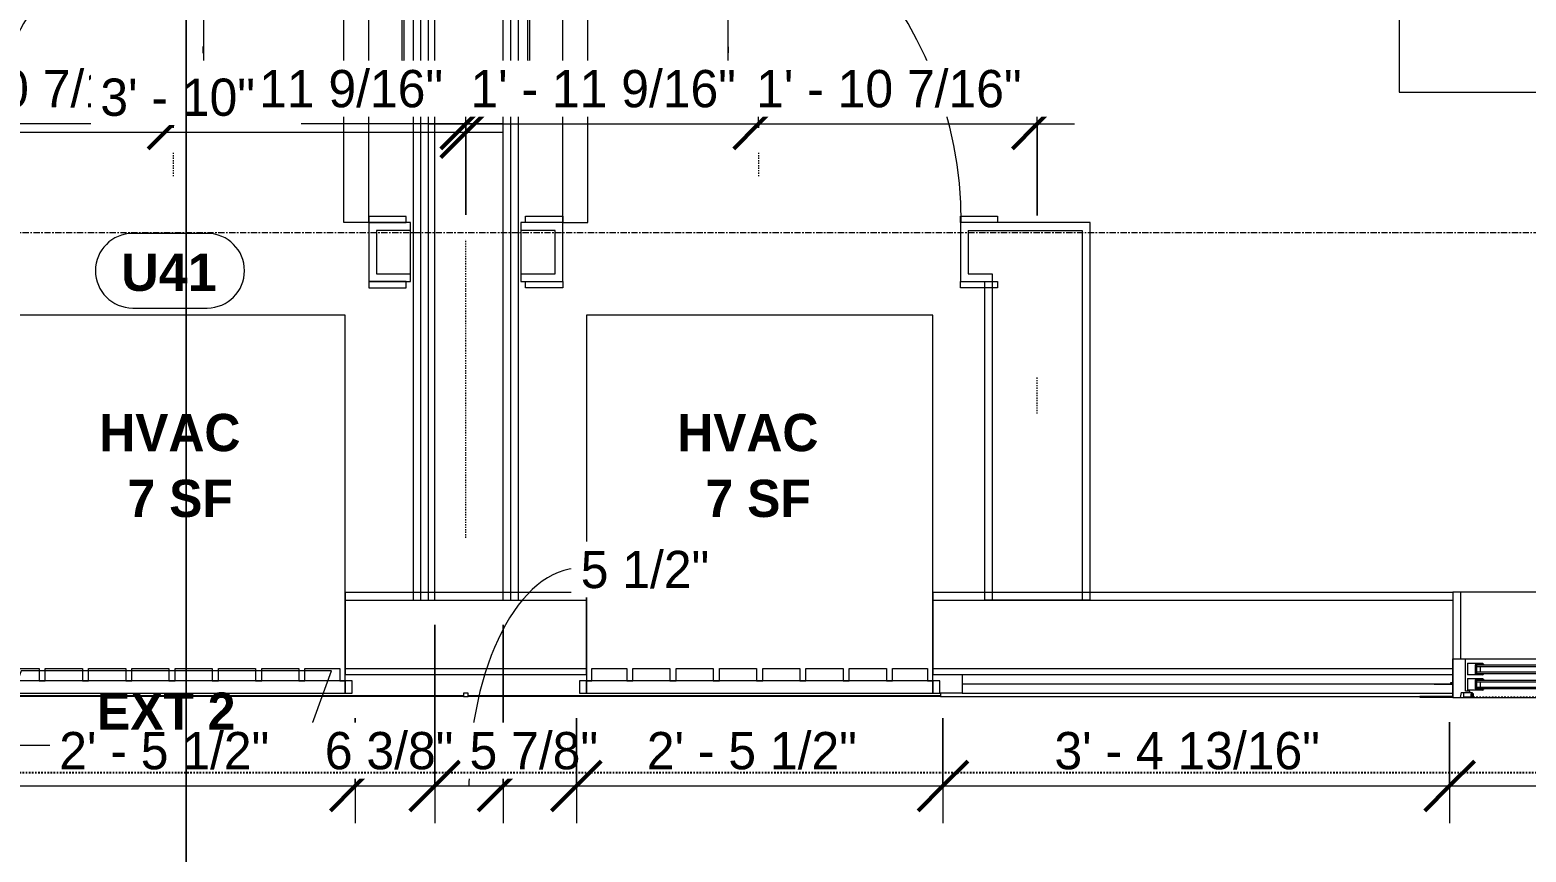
# Model space of a CAD drawing. Header units: inches. Extents: x -4058 to -1781, y 9814 to 12264.
# Drawn here: x -2749.8 to -2629.4, y 11235.4 to 11301.5 of the extents above; entities that cross this region are included whole.
import ezdxf

# ---------------------------------------------------------------- set-up
doc = ezdxf.new("R2010")
doc.units = ezdxf.units.IN
doc.header["$MEASUREMENT"] = 0
for name, pattern in [('Aligning Line 1_8_', [0.25, 0.125, -0.125]), ('Dash', [0.25, 0.125, -0.125]), ('Dash 3_32_', [0.1875, 0.09375, -0.09375]), ('Dash_2_', [0.25, 0.125, -0.125]), ('Grid Line 1_2_', [0.875, 0.5, -0.125, 0.125, -0.125])]:
    doc.linetypes.add(name, pattern=pattern)
for name, color, linetype, lineweight in [('0-1', 7, 'Continuous', 5), ('0-2', 7, 'Continuous', 9), ('A-ANNO-DIMS', 211, 'Continuous', 9), ('A-ANNO-DIMS-32', 211, 'Continuous', 9), ('A-AREA-IDEN', 2, 'Continuous', 9), ('A-DETL-1', 90, 'Dash 3_32_', 9), ('A-DETL-GENF-HDLN-1', 7, 'Dash', 9), ('A-DETL-GENF-HDLN-2', 1, 'Continuous', 18), ('A-DOOR-2', 31, 'Continuous', 9), ('A-DOOR-IDEN', 31, 'Continuous', 9), ('A-GENM-1', 7, 'Continuous', 9), ('A-GLAZ', 151, 'Continuous', 18), ('A-GLAZ-1', 7, 'Continuous', 9), ('A-WALL-1', 7, 'Continuous', 9), ('A-WALL-2', 113, 'Continuous', 9), ('A-WALL-IDEN', 211, 'Continuous', 9), ('G-ANNO-SYMB', 111, 'Aligning Line 1_8_', 9), ('I-FURN', 30, 'Continuous', 9), ('I-WALL-3', 7, 'Continuous', 9), ('I-WALL-4', 2, 'Continuous', 9), ('S-GRID-1', 1, 'Grid Line 1_2_', 9)]:
    doc.layers.add(name, color=color, linetype=linetype, lineweight=lineweight)
doc.layers.add('0-4', color=250, linetype='Dash_2_')
doc.styles.add('Arial_B', font='arialbd.ttf', dxfattribs={"height": 3})
doc.styles.add('Century Gothic', font='ufonts.com_century-gothic.ttf', dxfattribs={"height": 3})
doc.styles.add('Century Gothic_B', font='GOTHICB.TTF', dxfattribs={"height": 3})
doc.dimstyles.new('THE_DIMENSION_STRING', dxfattribs={"dimscale": 12, "dimtxt": 3.132505, "dimasz": 0.333333, "dimexe": 0.25, "dimexo": 0.166667, "dimgap": 0.041667, "dimtad": 1, "dimdec": 4, "dimrnd": 0.0625, "dimzin": 3, "dimdsep": 46, "dimlunit": 4, "dimtxsty": 'Century Gothic', "dimblk1": 'OBLIQUE', "dimblk2": 'OBLIQUE', "dimsah": 1, "dimcen": 0.09, "dimdle": 0.25, "dimazin": 0, "dimtfac": 1, "dimtdec": 4, "dimtix": 1, "dimtmove": 0, "dimatfit": 3, "dimfxl": 1, "dimtvp": 1, "dimtfill": 1, "dimfrac": 2, "dimtolj": 1, "dimtzin": 0, "dimarcsym": 2})
doc.dimstyles.new('THE_DIMENSION_STRING_1', dxfattribs={"dimscale": 12, "dimtxt": 3.132505, "dimasz": 0.333333, "dimexe": 0.25, "dimexo": 0.166667, "dimgap": 0.041667, "dimtad": 1, "dimdec": 4, "dimrnd": 0.0625, "dimzin": 3, "dimdsep": 46, "dimlunit": 4, "dimtxsty": 'Century Gothic', "dimblk1": 'OBLIQUE', "dimblk2": 'OBLIQUE', "dimsah": 1, "dimcen": 0.09, "dimdle": 0.25, "dimazin": 0, "dimtfac": 1, "dimtdec": 4, "dimtix": 1, "dimtmove": 1, "dimatfit": 3, "dimfxl": 1, "dimtvp": 1, "dimtfill": 1, "dimfrac": 2, "dimtolj": 1, "dimtzin": 0, "dimarcsym": 2})
doc.dimstyles.new('THE_DIMENSION_STRING_4', dxfattribs={"dimscale": 12, "dimtxt": 3.132505, "dimasz": 0.333333, "dimexe": 0.25, "dimexo": 0.166667, "dimgap": 0.041667, "dimtad": 1, "dimdec": 4, "dimrnd": 0.0625, "dimzin": 3, "dimdsep": 46, "dimlunit": 4, "dimtxsty": 'Century Gothic', "dimblk1": 'OBLIQUE', "dimblk2": 'OBLIQUE', "dimsah": 1, "dimcen": 0.09, "dimdle": 0.25, "dimazin": 0, "dimtfac": 1, "dimtdec": 4, "dimtix": 1, "dimtmove": 0, "dimatfit": 3, "dimfxl": 1, "dimtvp": 1, "dimtfill": 1, "dimfrac": 2, "dimtolj": 1, "dimtzin": 0, "dimarcsym": 2})
doc.dimstyles.new('THE_DIMENSION_STRING_5', dxfattribs={"dimscale": 12, "dimtxt": 3.132505, "dimasz": 0.333333, "dimexe": 0.25, "dimexo": 0.166667, "dimgap": 0.041667, "dimtad": 1, "dimdec": 4, "dimrnd": 0.0625, "dimzin": 3, "dimdsep": 46, "dimlunit": 4, "dimtxsty": 'Century Gothic', "dimblk1": 'OBLIQUE', "dimblk2": 'OBLIQUE', "dimsah": 1, "dimcen": 0.09, "dimdle": 0.25, "dimazin": 0, "dimtfac": 1, "dimtdec": 4, "dimtix": 1, "dimtmove": 0, "dimatfit": 3, "dimfxl": 1, "dimtvp": 1, "dimtfill": 1, "dimfrac": 2, "dimtolj": 1, "dimtzin": 0, "dimarcsym": 2})

# ---------------------------------------------------------------- blocks, each defined once
blk = doc.blocks.new('Perforated Panel at Magic-Pak - hvac panel - 3rd floor-2505074-UNITS PLANS - 3RD FLOOR')
at = {"layer": 'A-GLAZ-1'}
for p, q in [((-19.01, -4.13), (19.01, -4.13)), ((19.01, -4.19), (-19.01, -4.19))]:
    blk.add_line(p, q, dxfattribs=at)
blk = doc.blocks.new('Window-Double_Hung-Marvin-Essential - ESDH3066 - 3rd floor-3357211-UNITS PLANS - 3RD FLOOR')
at = {"layer": 'A-DETL-GENF-HDLN-1'}
blk.add_line((16.1, 4.22), (-16.5, 4.22), dxfattribs=at)
at = {"layer": 'A-DETL-GENF-HDLN-2'}
for p, q in [((-17.75, 4.28), (-17.16, 4.28)), ((-17.75, 4.28), (-17.75, 1.19)), ((-17.08, 3.87), (-17.16, 4.28)), ((-17.08, 3.87), (-16.19, 3.87)), ((-16.85, 4.25), (-16.85, 3.87)), ((-16.3, 4.25), (-16.85, 4.25)), ((-16.38, 3.77), (-16.72, 3.77)), ((-16.72, 3.77), (-16.72, 1.19)), ((-15.34, 3.69), (-16.56, 3.69)), ((-16.56, 2.75), (-16.56, 3.69)), ((-16.38, 3.87), (-16.38, 3.77)), ((-16.3, 4.01), (-16.3, 4.25)), ((-16.18, 4.01), (-16.3, 4.01)), ((-16.19, 3.97), (-16.1, 3.97)), ((-16.19, 3.87), (-16.19, 3.97)), ((-16.18, 4.22), (-16.1, 4.22)), ((-16.18, 4.22), (-16.18, 4.01)), ((-16.1, 3.97), (-16.1, 4.22)), ((-15.34, 3.69), (-15.28, 3.63)), ((-15.28, 3.59), (-15.28, 3.63)), ((15.34, 3.69), (15.28, 3.63)), ((15.28, 3.59), (15.28, 3.63)), ((15.34, 3.69), (16.56, 3.69)), ((16.18, 4.22), (16.1, 4.22)), ((16.1, 3.97), (16.1, 4.22)), ((16.19, 3.97), (16.1, 3.97)), ((16.18, 4.22), (16.18, 4.01)), ((16.18, 4.01), (16.3, 4.01)), ((16.19, 3.87), (16.19, 3.97)), ((17.08, 3.87), (16.19, 3.87)), ((16.3, 4.01), (16.3, 4.25)), ((16.3, 4.25), (16.85, 4.25)), ((16.38, 3.87), (16.38, 3.77)), ((16.38, 3.77), (16.72, 3.77)), ((16.56, 2.75), (16.56, 3.69)), ((16.72, 3.77), (16.72, 1.19)), ((16.85, 4.25), (16.85, 3.87)), ((17.08, 3.87), (17.16, 4.28)), ((17.75, 4.28), (17.16, 4.28)), ((17.75, 4.28), (17.75, 1.19)), ((-19.25, 3.23), (-19.25, 3.19)), ((-17.75, 3.23), (-19.25, 3.23)), ((-19.25, 3.19), (-17.9, 3.19)), ((-17.9, 3.19), (-17.9, 3.08)), ((-17.9, 3.08), (-17.75, 3.08)), ((-16.56, 2.75), (-15.34, 2.75)), ((-15.34, 2.47), (-16.56, 2.47)), ((-16.56, 1.53), (-16.56, 2.47)), ((-15.94, 2.87), (-15.94, 3.59)), ((-15.94, 3.59), (-15.28, 3.59)), ((-15.28, 2.87), (-15.94, 2.87)), ((-15.84, 2.88), (-15.84, 3.57)), ((-15.54, 3.01), (-15.54, 3.45)), ((-15.34, 2.75), (-15.28, 2.81)), ((-15.34, 2.47), (-15.28, 2.41)), ((-15.28, 2.81), (-15.28, 2.87)), ((15.94, 3.59), (15.28, 3.59)), ((15.28, 2.81), (15.28, 2.87)), ((15.28, 2.87), (15.94, 2.87)), ((15.34, 2.75), (15.28, 2.81)), ((15.34, 2.47), (15.28, 2.41)), ((16.56, 2.75), (15.34, 2.75)), ((15.34, 2.47), (16.56, 2.47)), ((15.54, 3.01), (15.54, 3.45)), ((15.84, 2.88), (15.84, 3.57)), ((15.94, 2.87), (15.94, 3.59)), ((16.56, 1.53), (16.56, 2.47)), ((17.75, 3.23), (19.25, 3.23)), ((17.9, 3.08), (17.75, 3.08)), ((17.9, 3.19), (17.9, 3.08)), ((19.25, 3.19), (17.9, 3.19)), ((19.25, 3.23), (19.25, 3.19)), ((-16.56, 1.53), (-15.34, 1.53)), ((-15.94, 1.65), (-15.94, 2.37)), ((-15.94, 2.37), (-15.28, 2.37)), ((-15.28, 1.65), (-15.94, 1.65)), ((-15.84, 1.66), (-15.84, 2.35)), ((-15.54, 1.79), (-15.54, 2.23)), ((-15.34, 1.53), (-15.28, 1.59)), ((-15.28, 2.37), (-15.28, 2.41)), ((-15.28, 1.59), (-15.28, 1.65)), ((15.28, 2.37), (15.28, 2.41)), ((15.94, 2.37), (15.28, 2.37)), ((15.28, 1.59), (15.28, 1.65)), ((15.28, 1.65), (15.94, 1.65)), ((15.34, 1.53), (15.28, 1.59)), ((16.56, 1.53), (15.34, 1.53)), ((15.54, 1.79), (15.54, 2.23)), ((15.84, 1.66), (15.84, 2.35)), ((15.94, 1.65), (15.94, 2.37)), ((-16.72, 1.19), (-17.75, 1.19)), ((-17.13, 1.16), (-17.13, -4.19)), ((16.72, 1.19), (17.75, 1.19)), ((17.12, -4.19), (17.12, 1.16)), ((-17.13, -4.19), (-17.75, -4.19)), ((17.12, -4.19), (17.75, -4.19))]:
    blk.add_line(p, q, dxfattribs=at)
at = {"layer": 'A-GLAZ'}
for p, q in [((15.84, 3.57), (-15.84, 3.57)), ((15.84, 3.45), (-15.84, 3.45)), ((15.84, 3.01), (-15.84, 3.01)), ((15.84, 2.88), (-15.84, 2.88)), ((15.84, 2.35), (-15.84, 2.35)), ((15.84, 2.23), (-15.84, 2.23)), ((15.84, 1.79), (-15.84, 1.79)), ((15.84, 1.66), (-15.84, 1.66))]:
    blk.add_line(p, q, dxfattribs=at)
at = {"layer": 'A-GLAZ-1'}
for p, q in [((17.75, 4.28), (-17.75, 4.28)), ((-17.75, 4.28), (-17.75, 1.19)), ((17.75, 1.19), (17.75, 4.28)), ((20.4, 4.25), (17.75, 4.25)), ((17.75, 4.19), (20.4, 4.19)), ((20.4, 4.19), (20.4, 4.25)), ((-17.75, 1.19), (17.75, 1.19)), ((-17.75, 1.16), (-17.75, -4.19)), ((17.75, -4.19), (17.75, 1.16)), ((-17.75, -4.19), (17.75, -4.19))]:
    blk.add_line(p, q, dxfattribs=at)
blk = doc.blocks.new('V-Series_EWC4_SPVU_RFA_2015 - 2ND AND 3RD FLOOR-2226480-UNITS PLANS - 3RD FLOOR')
at = {"layer": 'A-GENM-1'}
for p, q in [((-3859.97, 11740.34), (-3859.97, 11739.78)), ((-3858.97, 11740.34), (-3859.97, 11740.34)), ((-3858.97, 11739.78), (-3858.97, 11740.34)), ((-3859.97, 11739.78), (-3859.97, 11711.9)), ((-3858.97, 11739.78), (-3859.97, 11739.78)), ((-3859.97, 11739.78), (-3858.97, 11739.78)), ((-3858.97, 11711.9), (-3858.97, 11739.78)), ((-3829.54, 11739.78), (-3858.97, 11739.78)), ((-3858.97, 11739.78), (-3858.97, 11739.34)), ((-3858.97, 11739.34), (-3857.97, 11739.34)), ((-3857.97, 11739.34), (-3857.97, 11736.54)), ((-3829.54, 11711.9), (-3829.54, 11739.78)), ((-3857.97, 11736.54), (-3858.97, 11736.54)), ((-3858.97, 11736.54), (-3858.97, 11736.04)), ((-3858.97, 11736.04), (-3857.97, 11736.04)), ((-3857.97, 11736.04), (-3857.97, 11733.06)), ((-3857.97, 11733.06), (-3858.97, 11733.06)), ((-3858.97, 11733.06), (-3858.97, 11732.56)), ((-3858.97, 11732.56), (-3857.97, 11732.56)), ((-3857.97, 11732.56), (-3857.97, 11729.57)), ((-3857.97, 11729.57), (-3858.97, 11729.57)), ((-3858.97, 11729.57), (-3858.97, 11729.07)), ((-3858.97, 11729.07), (-3857.97, 11729.07)), ((-3857.97, 11729.07), (-3857.97, 11726.09)), ((-3857.97, 11726.09), (-3858.97, 11726.09)), ((-3858.97, 11726.09), (-3858.97, 11725.59)), ((-3858.97, 11725.59), (-3857.97, 11725.59)), ((-3857.97, 11725.59), (-3857.97, 11722.61)), ((-3857.97, 11722.61), (-3858.97, 11722.61)), ((-3858.97, 11722.61), (-3858.97, 11722.11)), ((-3858.97, 11722.11), (-3857.97, 11722.11)), ((-3857.97, 11722.11), (-3857.97, 11719.12)), ((-3857.97, 11719.12), (-3858.97, 11719.12)), ((-3858.97, 11719.12), (-3858.97, 11718.62)), ((-3858.97, 11718.62), (-3857.97, 11718.62)), ((-3857.97, 11718.62), (-3857.97, 11715.64)), ((-3857.97, 11715.64), (-3858.97, 11715.64)), ((-3858.97, 11715.64), (-3858.97, 11715.14)), ((-3858.97, 11715.14), (-3857.97, 11715.14)), ((-3857.97, 11715.14), (-3857.97, 11712.34)), ((-3859.97, 11711.9), (-3858.97, 11711.9)), ((-3859.97, 11711.9), (-3859.97, 11711.34)), ((-3858.97, 11711.9), (-3859.97, 11711.9)), ((-3859.97, 11711.34), (-3858.97, 11711.34)), ((-3857.97, 11712.34), (-3858.97, 11712.34)), ((-3858.97, 11712.34), (-3858.97, 11711.9)), ((-3858.97, 11711.34), (-3858.97, 11711.9)), ((-3858.97, 11711.9), (-3829.54, 11711.9))]:
    blk.add_line(p, q, dxfattribs=at)
blk = doc.blocks.new('CTR - 1st Phase - Shell_rvt-1-UNITS PLANS - 3RD FLOOR')
at = {"layer": 'A-WALL-1'}
for p, q in [((-2705.01, 11256.26), (-2724.44, 11256.26)), ((-2724.44, 11256.26), (-2724.44, 11249.64)), ((-2705.01, 11249.64), (-2705.01, 11256.26)), ((-2635.28, 11256.26), (-2677.14, 11256.26)), ((-2677.14, 11256.26), (-2677.14, 11249.64)), ((-2724.44, 11255.64), (-2705.01, 11255.64)), ((-2677.14, 11255.64), (-2635.28, 11255.64)), ((-2724.44, 11250.14), (-2705.01, 11250.14)), ((-2677.14, 11250.14), (-2635.28, 11250.14)), ((-2635.28, 11250.89), (-2635.28, 11250.92)), ((-2724.44, 11249.64), (-2705.01, 11249.64)), ((-2677.14, 11249.64), (-2674.76, 11249.64)), ((-2674.76, 11249.64), (-2674.76, 11248.14)), ((-2674.76, 11249.64), (-2635.28, 11249.64)), ((-2674.76, 11248.89), (-2635.28, 11248.89)), ((-2714.54, 11248.14), (-2714.91, 11248.14)), ((-2714.91, 11248.14), (-2714.91, 11247.89)), ((-2714.91, 11247.89), (-2714.54, 11247.89)), ((-2714.54, 11247.89), (-2714.54, 11248.14)), ((-2674.76, 11248.14), (-2676.51, 11248.14)), ((-2676.51, 11248.14), (-2676.51, 11247.89)), ((-2676.51, 11247.89), (-2637.92, 11247.89)), ((-2674.76, 11248.14), (-2635.28, 11248.14))]:
    blk.add_line(p, q, dxfattribs=at)
at = {"layer": '0-2'}
for name, p, rotation in [('V-Series_EWC4_SPVU_RFA_2015 - 2ND AND 3RD FLOOR-2226480-UNITS PLANS - 3RD FLOOR', (8987.47, 15108.11), 89.99999999999993), ('V-Series_EWC4_SPVU_RFA_2015 - 2ND AND 3RD FLOOR-2226480-UNITS PLANS - 3RD FLOOR', (9034.77, 15108.11), 89.99999999999993), ('Window-Double_Hung-Marvin-Essential - ESDH3066 - 3rd floor-3357211-UNITS PLANS - 3RD FLOOR', (-2617.53, 11252.08), 180)]:
    blk.add_blockref(name, p, dxfattribs=dict(at, rotation=rotation))
for p in [(-2733.92, 11252.08), (-2695.52, 11252.08)]:
    blk.add_blockref('Perforated Panel at Magic-Pak - hvac panel - 3rd floor-2505074-UNITS PLANS - 3RD FLOOR', p, dxfattribs=at)
blk = doc.blocks.new('CTR - 1st Phase - Common Walls_rvt-1-UNITS PLANS - 3RD FLOOR')
at = {"layer": 'A-WALL-1'}
for p, q in [((-2718.35, 11255.64), (-2718.35, 11622.61)), ((-2717.72, 11255.64), (-2717.72, 11622.61)), ((-2717.22, 11255.64), (-2717.22, 11622.61)), ((-2711.72, 11255.64), (-2711.72, 11622.61)), ((-2711.1, 11255.64), (-2711.1, 11622.61))]:
    blk.add_line(p, q, dxfattribs=at)
at = {"layer": 'I-WALL-3'}
for p, q in [((-2718.97, 11622.61), (-2718.97, 11255.64)), ((-2710.47, 11255.64), (-2710.47, 11622.61)), ((-2718.97, 11255.64), (-2710.47, 11255.64))]:
    blk.add_line(p, q, dxfattribs=at)
blk = doc.blocks.new('Entertainment_Center_14771 - Entertainment_Center_14771-3403083-UNITS PLANS - 3RD FLOOR')
at = {"layer": 'I-FURN'}
for p, q in [((-18, 10), (-36, 10)), ((-36, 10), (-36, -6)), ((-34.85, 10.03), (-35.34, 10.03)), ((-35.34, 10.03), (-35.34, 10)), ((-34.85, 10), (-34.85, 10.03)), ((-18.66, 10.03), (-19.66, 10.03)), ((-19.66, 10.03), (-19.66, 10)), ((-18.66, 10), (-18.66, 10.03)), ((-18, 6), (-18, 10)), ((36, 10), (18, 10)), ((18, 10), (18, 6)), ((18.66, 10.03), (18.66, 10)), ((19.66, 10.03), (18.66, 10.03)), ((19.66, 10), (19.66, 10.03)), ((35.34, 10.03), (34.85, 10.03)), ((34.85, 10.03), (34.85, 10)), ((35.34, 10), (35.34, 10.03)), ((36, -6), (36, 10)), ((19, 6), (-19, 6)), ((-19, 6), (-19, -6)), ((19, -6), (19, 6)), ((-36, -6), (-19, -6)), ((-36, -6.13), (-36, -6)), ((-36, -6), (-19, -6)), ((-19, -6), (19, -6)), ((-19, -6.13), (-19, -6)), ((-19, -6), (19, -6)), ((19, -6), (36, -6)), ((19, -6), (19, -6.13)), ((19, -6), (36, -6)), ((36, -6.13), (36, -6)), ((-19, -6.13), (-36, -6.13)), ((19, -6.13), (-19, -6.13)), ((36, -6.13), (19, -6.13))]:
    blk.add_line(p, q, dxfattribs=at)
blk = doc.blocks.new('SWING - SINGLE - FLUSH - SWING - 32_ x 80_ - WITH ACOUSTICAL SEAL-4202144-UNITS PLANS - 3RD FLOOR')
at = {"layer": 'A-DOOR-2'}
for p, q in [((14, 2.37), (14, 34.38)), ((16, 34.38), (14, 34.38)), ((16, 2.37), (16, 34.38)), ((-16, 2.87), (-19, 2.87)), ((-19, 2.87), (-19, 2.37)), ((-16, 2.37), (-16, 2.87)), ((19, 2.87), (16, 2.87)), ((16, 2.87), (16, 2.37)), ((19, 2.37), (19, 2.87)), ((-19, 2.37), (-16, 2.37)), ((16, 2.37), (14, 2.37)), ((16, 2.37), (19, 2.37)), ((-16, -2.38), (-19, -2.38)), ((-19, -2.38), (-19, -2.88)), ((-16, -2.88), (-16, -2.38)), ((19, -2.38), (16, -2.38)), ((16, -2.38), (16, -2.88)), ((19, -2.88), (19, -2.38)), ((-19, -2.88), (-16, -2.88)), ((16, -2.88), (19, -2.88))]:
    blk.add_line(p, q, dxfattribs=at)
blk.add_arc((16, 2.37), 32.07, 93.5759, 180, dxfattribs=at)
blk = doc.blocks.new('Entertainment_Center_14771 - Entertainment_Center_14771-1352616-UNITS PLANS - 3RD FLOOR')
at = {"layer": 'I-FURN'}
for p, q in [((-36, 6.12), (-19, 6.12)), ((-36, 6), (-36, 6.12)), ((-19, 6.12), (19, 6.12)), ((-19, 6), (-19, 6.12)), ((19, 6.12), (36, 6.12)), ((19, 6.12), (19, 6)), ((36, 6), (36, 6.12)), ((-19, 6), (-36, 6)), ((-19, 6), (-36, 6)), ((-36, 6), (-36, -10)), ((19, 6), (-19, 6)), ((19, 6), (-19, 6)), ((-19, 6), (-19, -6)), ((36, 6), (19, 6)), ((19, -6), (19, 6)), ((36, 6), (19, 6)), ((36, -10), (36, 6)), ((-19, -6), (19, -6)), ((-18, -10), (-18, -6)), ((18, -6), (18, -10)), ((-36, -10), (-18, -10)), ((-35.34, -10), (-35.34, -10.03)), ((-35.34, -10.03), (-34.85, -10.03)), ((-34.85, -10.03), (-34.85, -10)), ((-19.66, -10), (-19.66, -10.03)), ((-19.66, -10.03), (-18.66, -10.03)), ((-18.66, -10.03), (-18.66, -10)), ((18, -10), (36, -10)), ((18.66, -10), (18.66, -10.03)), ((18.66, -10.03), (19.66, -10.03)), ((19.66, -10.03), (19.66, -10)), ((34.85, -10), (34.85, -10.03)), ((34.85, -10.03), (35.34, -10.03)), ((35.34, -10.03), (35.34, -10))]:
    blk.add_line(p, q, dxfattribs=at)
blk = doc.blocks.new('Couch-Both_Arms-Generic - 1-1352606-UNITS PLANS - 3RD FLOOR')
at = {"layer": 'I-FURN'}
for p, q in [((42, 17.5), (-42, 17.5)), ((-42, 17.5), (-42, 13.5)), ((42, 13.5), (42, 17.5)), ((-42, 13.5), (42, 13.5)), ((42, 13.5), (-42, 13.5)), ((-42, 13.5), (-42, 10)), ((42, 10), (42, 13.5)), ((-42, 11.5), (42, 11.5)), ((-42, 10), (-42, -17.5)), ((-42, 10), (42, 10)), ((-36, -17.5), (-36, 10)), ((36, 10), (36, -17.5)), ((42, -17.5), (42, 10)), ((-42, -17.5), (-36, -17.5)), ((-36, -17.5), (-36, -18.5)), ((36, -18.5), (36, -17.5)), ((36, -17.5), (42, -17.5)), ((-36, -18.5), (36, -18.5))]:
    blk.add_line(p, q, dxfattribs=at)
blk = doc.blocks.new('SWING - SINGLE - FLUSH - SWING - 32_ x 80_ - WITH ACOUSTICAL SEAL-4202147-UNITS PLANS - 3RD FLOOR')
at = {"layer": 'A-DOOR-2'}
for p, q in [((-19, 2.37), (-19, 2.87)), ((-19, 2.87), (-16, 2.87)), ((-16, 2.87), (-16, 2.37)), ((16, 2.37), (16, 2.87)), ((16, 2.87), (19, 2.87)), ((19, 2.87), (19, 2.37)), ((-16, 2.37), (-19, 2.37)), ((19, 2.37), (16, 2.37)), ((-19, -2.38), (-16, -2.38)), ((-19, -2.88), (-19, -2.38)), ((-16, -2.38), (-16, -2.88)), ((14, -2.38), (14, -34.38)), ((16, -2.38), (14, -2.38)), ((16, -2.38), (16, -34.38)), ((16, -2.38), (19, -2.38)), ((16, -2.88), (16, -2.38)), ((19, -2.38), (19, -2.88)), ((-16, -2.88), (-19, -2.88)), ((19, -2.88), (16, -2.88)), ((16, -34.38), (14, -34.38))]:
    blk.add_line(p, q, dxfattribs=at)
blk.add_arc((16, -2.38), 32.07, 180, 266.4241, dxfattribs=at)
blk = doc.blocks.new('Wall Tag - Arch Wall-3956453-UNITS PLANS - 3RD FLOOR')
at = {"layer": 'A-WALL-IDEN'}
for p, q in [((-0.3561, 0.0937), (-0.4244, -0.0937)), ((0.4244, 0.0937), (-0.3561, 0.0937)), ((0.3561, -0.0937), (0.4244, 0.0937)), ((-0.4244, -0.0937), (0.3561, -0.0937))]:
    blk.add_line(p, q, dxfattribs=at)
blk = doc.blocks.new('DIMBLOCK129-UNITS PLANS - 3RD FLOOR')
at = {"layer": 'A-ANNO-DIMS-32'}
for p, q in [((-2753.12, 11246.14), (-2753.12, 11237.68)), ((-2753.12, 11240.68), (-2753.12, 11246.14)), ((-2723.62, 11246.14), (-2723.62, 11237.68)), ((-2723.62, 11240.68), (-2723.62, 11246.14)), ((-2753.12, 11240.68), (-2723.62, 11240.68))]:
    blk.add_line(p, q, dxfattribs=at)
at = {"layer": 'A-ANNO-DIMS-32', "lineweight": 50}
for p, q in [((-2753.12, 11240.68), (-2751.12, 11242.68)), ((-2723.62, 11240.68), (-2721.62, 11242.68)), ((-2753.12, 11240.68), (-2755.12, 11238.68)), ((-2723.62, 11240.68), (-2725.62, 11238.68))]:
    blk.add_line(p, q, dxfattribs=at)
at = {"layer": 'A-ANNO-DIMS-32', "color": 0, "insert": (-2747.45, 11245.02), "char_height": 3, "width": 21.7784, "attachment_point": 1, "line_spacing_factor": 0.984502, "style": 'Century Gothic', "bg_fill": 3, "box_fill_scale": 1.25, "bg_fill_color": 256, "bg_fill_true_color": 13158600, "bg_fill_transparency": 0}
blk.add_mtext('2\' - 5 1/2"', dxfattribs=at)
blk = doc.blocks.new('_Oblique')
at = {"color": 0, "linetype": 'ByBlock', "lineweight": -2}
blk.add_line((-0.5, -0.5), (0.5, 0.5), dxfattribs=at)
blk = doc.blocks.new('DIMBLOCK130-UNITS PLANS - 3RD FLOOR')
at = {"layer": 'A-ANNO-DIMS-32'}
for p, q in [((-2717.22, 11253.64), (-2717.22, 11237.68)), ((-2717.22, 11240.68), (-2717.22, 11253.64)), ((-2723.62, 11246.14), (-2723.62, 11237.68)), ((-2723.62, 11240.68), (-2723.62, 11246.14)), ((-2723.62, 11240.68), (-2717.22, 11240.68))]:
    blk.add_line(p, q, dxfattribs=at)
at = {"layer": 'A-ANNO-DIMS-32', "lineweight": 50}
for p, q in [((-2723.62, 11240.68), (-2721.62, 11242.68)), ((-2717.22, 11240.68), (-2715.22, 11242.68)), ((-2723.62, 11240.68), (-2725.62, 11238.68)), ((-2717.22, 11240.68), (-2719.22, 11238.68))]:
    blk.add_line(p, q, dxfattribs=at)
at = {"layer": 'A-ANNO-DIMS-32', "color": 0, "insert": (-2726.07, 11245.02), "char_height": 3, "width": 13.5444, "attachment_point": 1, "line_spacing_factor": 0.984502, "style": 'Century Gothic', "bg_fill": 3, "box_fill_scale": 1.25, "bg_fill_color": 256, "bg_fill_true_color": 13158600, "bg_fill_transparency": 0}
blk.add_mtext('6 3/8"', dxfattribs=at)
blk = doc.blocks.new('DIMBLOCK131-UNITS PLANS - 3RD FLOOR')
at = {"layer": 'A-ANNO-DIMS-32'}
for p, q in [((-2717.22, 11253.64), (-2717.22, 11237.68)), ((-2717.22, 11240.68), (-2717.22, 11253.64)), ((-2711.72, 11253.64), (-2711.72, 11237.68)), ((-2711.72, 11240.68), (-2711.72, 11253.64)), ((-2717.22, 11240.68), (-2711.72, 11240.68))]:
    blk.add_line(p, q, dxfattribs=at)
at = {"layer": 'A-ANNO-DIMS-32', "lineweight": 50}
for p, q in [((-2717.22, 11240.68), (-2715.22, 11242.68)), ((-2711.72, 11240.68), (-2709.72, 11242.68)), ((-2717.22, 11240.68), (-2719.22, 11238.68)), ((-2711.72, 11240.68), (-2713.72, 11238.68))]:
    blk.add_line(p, q, dxfattribs=at)
at = {"layer": 'A-ANNO-DIMS-32'}
blk.add_ellipse((-2705.47, 11240.68), major_axis=(0, 17.53), ratio=0.513266, start_param=0, end_param=1.570796, dxfattribs=at)
at = {"layer": 'A-ANNO-DIMS-32', "color": 0, "insert": (-2705.47, 11259.6), "char_height": 3, "width": 13.5444, "attachment_point": 1, "line_spacing_factor": 0.984502, "style": 'Century Gothic', "bg_fill": 3, "box_fill_scale": 1.25, "bg_fill_color": 256, "bg_fill_true_color": 13158600, "bg_fill_transparency": 0}
blk.add_mtext('5 1/2"', dxfattribs=at)
blk = doc.blocks.new('DIMBLOCK132-UNITS PLANS - 3RD FLOOR')
at = {"layer": 'A-ANNO-DIMS-32'}
for p, q in [((-2711.72, 11253.64), (-2711.72, 11237.68)), ((-2711.72, 11240.68), (-2711.72, 11253.64)), ((-2705.82, 11246.14), (-2705.82, 11237.68)), ((-2705.82, 11240.68), (-2705.82, 11246.14)), ((-2711.72, 11240.68), (-2705.82, 11240.68))]:
    blk.add_line(p, q, dxfattribs=at)
at = {"layer": 'A-ANNO-DIMS-32', "lineweight": 50}
for p, q in [((-2711.72, 11240.68), (-2709.72, 11242.68)), ((-2705.82, 11240.68), (-2703.82, 11242.68)), ((-2711.72, 11240.68), (-2713.72, 11238.68)), ((-2705.82, 11240.68), (-2707.82, 11238.68))]:
    blk.add_line(p, q, dxfattribs=at)
at = {"layer": 'A-ANNO-DIMS-32', "color": 0, "insert": (-2714.42, 11245.02), "char_height": 3, "width": 13.5444, "attachment_point": 1, "line_spacing_factor": 0.984502, "style": 'Century Gothic', "bg_fill": 3, "box_fill_scale": 1.25, "bg_fill_color": 256, "bg_fill_true_color": 13158600, "bg_fill_transparency": 0}
blk.add_mtext('5 7/8"', dxfattribs=at)
blk = doc.blocks.new('DIMBLOCK133-UNITS PLANS - 3RD FLOOR')
at = {"layer": 'A-ANNO-DIMS-32'}
for p, q in [((-2705.82, 11246.14), (-2705.82, 11237.68)), ((-2705.82, 11240.68), (-2705.82, 11246.14)), ((-2676.32, 11246.14), (-2676.32, 11237.68)), ((-2676.32, 11240.68), (-2676.32, 11246.14)), ((-2705.82, 11240.68), (-2676.32, 11240.68))]:
    blk.add_line(p, q, dxfattribs=at)
at = {"layer": 'A-ANNO-DIMS-32', "lineweight": 50}
for p, q in [((-2705.82, 11240.68), (-2703.82, 11242.68)), ((-2676.32, 11240.68), (-2674.32, 11242.68)), ((-2705.82, 11240.68), (-2707.82, 11238.68)), ((-2676.32, 11240.68), (-2678.32, 11238.68))]:
    blk.add_line(p, q, dxfattribs=at)
at = {"layer": 'A-ANNO-DIMS-32', "color": 0, "insert": (-2700.15, 11245.02), "char_height": 3, "width": 21.7784, "attachment_point": 1, "line_spacing_factor": 0.984502, "style": 'Century Gothic', "bg_fill": 3, "box_fill_scale": 1.25, "bg_fill_color": 256, "bg_fill_true_color": 13158600, "bg_fill_transparency": 0}
blk.add_mtext('2\' - 5 1/2"', dxfattribs=at)
blk = doc.blocks.new('DIMBLOCK134-UNITS PLANS - 3RD FLOOR')
at = {"layer": 'A-ANNO-DIMS-32'}
for p, q in [((-2676.32, 11246.14), (-2676.32, 11237.68)), ((-2676.32, 11240.68), (-2676.32, 11246.14)), ((-2635.53, 11245.8), (-2635.53, 11237.68)), ((-2635.53, 11240.68), (-2635.53, 11245.8)), ((-2676.32, 11240.68), (-2635.53, 11240.68))]:
    blk.add_line(p, q, dxfattribs=at)
at = {"layer": 'A-ANNO-DIMS-32', "lineweight": 50}
for p, q in [((-2676.32, 11240.68), (-2674.32, 11242.68)), ((-2635.53, 11240.68), (-2633.53, 11242.68)), ((-2676.32, 11240.68), (-2678.32, 11238.68)), ((-2635.53, 11240.68), (-2637.53, 11238.68))]:
    blk.add_line(p, q, dxfattribs=at)
at = {"layer": 'A-ANNO-DIMS-32', "color": 0, "insert": (-2667.34, 11245.02), "char_height": 3, "width": 27.387, "attachment_point": 1, "line_spacing_factor": 0.984502, "style": 'Century Gothic', "bg_fill": 3, "box_fill_scale": 1.25, "bg_fill_color": 256, "bg_fill_true_color": 13158600, "bg_fill_transparency": 0}
blk.add_mtext('3\' - 4 13/16"', dxfattribs=at)
blk = doc.blocks.new('DIMBLOCK135-UNITS PLANS - 3RD FLOOR')
at = {"layer": 'A-ANNO-DIMS-32'}
for p, q in [((-2635.53, 11245.8), (-2635.53, 11237.68)), ((-2635.53, 11240.68), (-2635.53, 11245.8)), ((-2599.53, 11245.8), (-2599.53, 11237.68)), ((-2599.53, 11240.68), (-2599.53, 11245.8)), ((-2635.53, 11240.68), (-2599.53, 11240.68))]:
    blk.add_line(p, q, dxfattribs=at)
at = {"layer": 'A-ANNO-DIMS-32', "lineweight": 50}
for p, q in [((-2635.53, 11240.68), (-2633.53, 11242.68)), ((-2599.53, 11240.68), (-2597.53, 11242.68)), ((-2635.53, 11240.68), (-2637.53, 11238.68)), ((-2599.53, 11240.68), (-2601.53, 11238.68))]:
    blk.add_line(p, q, dxfattribs=at)
at = {"layer": 'A-ANNO-DIMS-32', "color": 0, "insert": (-2622.77, 11245.02), "char_height": 3, "width": 12.5897, "attachment_point": 1, "line_spacing_factor": 0.984502, "style": 'Century Gothic', "bg_fill": 3, "box_fill_scale": 1.25, "bg_fill_color": 256, "bg_fill_true_color": 13158600, "bg_fill_transparency": 0}
blk.add_mtext('3\' - 0"', dxfattribs=at)
blk = doc.blocks.new('Door Tag - Type Mark-2601225-UNITS PLANS - 3RD FLOOR')
at = {"layer": 'A-DOOR-IDEN'}
for p, q in [((0.09375, 0.09375), (-0.09375, 0.09375)), ((-0.09375, -0.09375), (0.09375, -0.09375))]:
    blk.add_line(p, q, dxfattribs=at)
for centre, start, end in [((-0.09375, 0), 90, 270), ((0.09375, 0), 270, 90)]:
    blk.add_arc(centre, 0.09375, start, end, dxfattribs=at)
blk = doc.blocks.new('DIMBLOCK1098-UNITS PLANS - 3RD FLOOR')
at = {"layer": 'A-ANNO-DIMS-32'}
for p, q in [((-2738.29, 11293.64), (-2738.29, 11296.96)), ((-2714.72, 11286.64), (-2714.72, 11296.96)), ((-2711.72, 11293.96), (-2738.29, 11293.96)), ((-2738.29, 11293.96), (-2738.29, 11293.64)), ((-2714.72, 11293.96), (-2714.72, 11286.64))]:
    blk.add_line(p, q, dxfattribs=at)
at = {"layer": 'A-ANNO-DIMS-32', "lineweight": 50}
for p, q in [((-2738.29, 11293.96), (-2736.29, 11295.96)), ((-2714.72, 11293.96), (-2712.72, 11295.96)), ((-2738.29, 11293.96), (-2740.29, 11291.96)), ((-2714.72, 11293.96), (-2716.72, 11291.96))]:
    blk.add_line(p, q, dxfattribs=at)
at = {"layer": 'A-ANNO-DIMS-32', "color": 0, "insert": (-2737.92, 11298.3), "char_height": 3, "width": 27.387, "attachment_point": 1, "line_spacing_factor": 0.984502, "style": 'Century Gothic', "bg_fill": 3, "box_fill_scale": 1.25, "bg_fill_color": 256, "bg_fill_true_color": 13158600, "bg_fill_transparency": 0}
blk.add_mtext('1\' - 11 9/16"', dxfattribs=at)
blk = doc.blocks.new('DIMBLOCK1099-UNITS PLANS - 3RD FLOOR')
at = {"layer": 'A-ANNO-DIMS-32'}
for p, q in [((-2760.72, 11286.58), (-2760.72, 11296.96)), ((-2738.29, 11293.64), (-2738.29, 11296.96)), ((-2738.29, 11293.96), (-2763.72, 11293.96)), ((-2760.72, 11293.96), (-2760.72, 11286.58)), ((-2738.29, 11293.96), (-2738.29, 11293.64))]:
    blk.add_line(p, q, dxfattribs=at)
at = {"layer": 'A-ANNO-DIMS-32', "lineweight": 50}
for p, q in [((-2760.72, 11293.96), (-2758.72, 11295.96)), ((-2738.29, 11293.96), (-2736.29, 11295.96)), ((-2760.72, 11293.96), (-2762.72, 11291.96)), ((-2738.29, 11293.96), (-2740.29, 11291.96))]:
    blk.add_line(p, q, dxfattribs=at)
at = {"layer": 'A-ANNO-DIMS-32', "color": 0, "insert": (-2760.92, 11298.3), "char_height": 3, "width": 27.387, "attachment_point": 1, "line_spacing_factor": 0.984502, "style": 'Century Gothic', "bg_fill": 3, "box_fill_scale": 1.25, "bg_fill_color": 256, "bg_fill_true_color": 13158600, "bg_fill_transparency": 0}
blk.add_mtext('1\' - 10 7/16"', dxfattribs=at)
blk = doc.blocks.new('DIMBLOCK1144-UNITS PLANS - 3RD FLOOR')
at = {"layer": 'A-ANNO-DIMS-32'}
for p, q in [((-2760.72, 11285.64), (-2760.72, 11296.27)), ((-2714.72, 11286.64), (-2714.72, 11296.27)), ((-2711.72, 11293.27), (-2763.72, 11293.27)), ((-2760.72, 11293.27), (-2760.72, 11285.64)), ((-2714.72, 11293.27), (-2714.72, 11286.64))]:
    blk.add_line(p, q, dxfattribs=at)
at = {"layer": 'A-ANNO-DIMS-32', "lineweight": 50}
for p, q in [((-2760.72, 11293.27), (-2758.72, 11295.27)), ((-2714.72, 11293.27), (-2712.72, 11295.27)), ((-2760.72, 11293.27), (-2762.72, 11291.27)), ((-2714.72, 11293.27), (-2716.72, 11291.27))]:
    blk.add_line(p, q, dxfattribs=at)
at = {"layer": 'A-ANNO-DIMS-32', "color": 0, "insert": (-2744.14, 11297.61), "char_height": 3, "width": 15.394, "attachment_point": 1, "line_spacing_factor": 0.984502, "style": 'Century Gothic', "bg_fill": 3, "box_fill_scale": 1.25, "bg_fill_color": 256, "bg_fill_true_color": 13158600, "bg_fill_transparency": 0}
blk.add_mtext('3\' - 10"', dxfattribs=at)
blk = doc.blocks.new('DIMBLOCK1198-UNITS PLANS - 3RD FLOOR')
at = {"layer": 'A-ANNO-DIMS-32'}
for p, q in [((-2737.24, 10379.04), (-2737.24, 11757.51)), ((-2760.24, 11755.34), (-2760.24, 11751.51)), ((-2760.24, 11754.51), (-2760.24, 11755.34)), ((-2763.24, 11754.51), (-2734.24, 11754.51)), ((-2737.24, 11754.51), (-2737.24, 10379.04))]:
    blk.add_line(p, q, dxfattribs=at)
at = {"layer": 'A-ANNO-DIMS-32', "lineweight": 50}
for p, q in [((-2760.24, 11754.51), (-2758.24, 11756.51)), ((-2737.24, 11754.51), (-2735.24, 11756.51)), ((-2760.24, 11754.51), (-2762.24, 11752.51)), ((-2737.24, 11754.51), (-2739.24, 11752.51))]:
    blk.add_line(p, q, dxfattribs=at)
at = {"layer": 'A-ANNO-DIMS-32', "color": 0, "insert": (-2755.15, 11758.85), "char_height": 3, "width": 15.394, "attachment_point": 1, "line_spacing_factor": 0.984502, "style": 'Century Gothic', "bg_fill": 3, "box_fill_scale": 1.25, "bg_fill_color": 256, "bg_fill_true_color": 13158600, "bg_fill_transparency": 0}
blk.add_mtext('1\' - 11"', dxfattribs=at)
blk = doc.blocks.new('DIMBLOCK1341-UNITS PLANS - 3RD FLOOR')
at = {"layer": 'A-ANNO-DIMS-32'}
for p, q in [((-2714.72, 11286.64), (-2714.72, 11296.96)), ((-2691.16, 11293.64), (-2691.16, 11296.96)), ((-2717.72, 11293.96), (-2691.16, 11293.96)), ((-2714.72, 11293.96), (-2714.72, 11286.64)), ((-2691.16, 11293.96), (-2691.16, 11293.64))]:
    blk.add_line(p, q, dxfattribs=at)
at = {"layer": 'A-ANNO-DIMS-32', "lineweight": 50}
for p, q in [((-2714.72, 11293.96), (-2712.72, 11295.96)), ((-2691.16, 11293.96), (-2689.16, 11295.96)), ((-2714.72, 11293.96), (-2716.72, 11291.96)), ((-2691.16, 11293.96), (-2693.16, 11291.96))]:
    blk.add_line(p, q, dxfattribs=at)
at = {"layer": 'A-ANNO-DIMS-32', "color": 0, "insert": (-2714.35, 11298.3), "char_height": 3, "width": 27.387, "attachment_point": 1, "line_spacing_factor": 0.984502, "style": 'Century Gothic', "bg_fill": 3, "box_fill_scale": 1.25, "bg_fill_color": 256, "bg_fill_true_color": 13158600, "bg_fill_transparency": 0}
blk.add_mtext('1\' - 11 9/16"', dxfattribs=at)
blk = doc.blocks.new('DIMBLOCK1342-UNITS PLANS - 3RD FLOOR')
at = {"layer": 'A-ANNO-DIMS-32'}
for p, q in [((-2691.16, 11293.64), (-2691.16, 11296.96)), ((-2668.72, 11286.58), (-2668.72, 11296.96)), ((-2691.16, 11293.96), (-2665.72, 11293.96)), ((-2691.16, 11293.96), (-2691.16, 11293.64)), ((-2668.72, 11293.96), (-2668.72, 11286.58))]:
    blk.add_line(p, q, dxfattribs=at)
at = {"layer": 'A-ANNO-DIMS-32', "lineweight": 50}
for p, q in [((-2691.16, 11293.96), (-2689.16, 11295.96)), ((-2668.72, 11293.96), (-2666.72, 11295.96)), ((-2691.16, 11293.96), (-2693.16, 11291.96)), ((-2668.72, 11293.96), (-2670.72, 11291.96))]:
    blk.add_line(p, q, dxfattribs=at)
at = {"layer": 'A-ANNO-DIMS-32', "color": 0, "insert": (-2691.35, 11298.3), "char_height": 3, "width": 27.387, "attachment_point": 1, "line_spacing_factor": 0.984502, "style": 'Century Gothic', "bg_fill": 3, "box_fill_scale": 1.25, "bg_fill_color": 256, "bg_fill_true_color": 13158600, "bg_fill_transparency": 0}
blk.add_mtext('1\' - 10 7/16"', dxfattribs=at)

msp = doc.modelspace()

# ---------------------------------------------------------------- linework, layer by layer
at = {"layer": 'A-DETL-1'}
for p, q in [((-2738.28624, 11291.64399), (-2738.28624, 11289.64399)), ((-2691.16124, 11291.64399), (-2691.16124, 11289.64399)), ((-2714.72374, 11260.64399), (-2714.72374, 11284.64399)), ((-2714.72374, 11277.64399), (-2714.72374, 11284.64399)), ((-2714.72374, 11277.64399), (-2714.72374, 11284.64399)), ((-2668.72374, 11270.64399), (-2668.72374, 11273.64399))]:
    msp.add_line(p, q, dxfattribs=at)
at = {"layer": 'A-WALL-2'}
for p, q in [((-2719.16124, 11286.01899), (-2722.53624, 11286.01899)), ((-2722.53624, 11286.01899), (-2722.53624, 11281.26899)), ((-2721.91124, 11285.39399), (-2721.91124, 11281.89399)), ((-2719.16124, 11285.39399), (-2721.91124, 11285.39399)), ((-2719.16124, 11281.26899), (-2719.16124, 11286.01899)), ((-2706.91124, 11286.01899), (-2710.28624, 11286.01899)), ((-2710.28624, 11286.01899), (-2710.28624, 11281.26899)), ((-2707.53624, 11285.39399), (-2710.28624, 11285.39399)), ((-2707.53624, 11281.89399), (-2707.53624, 11285.39399)), ((-2706.91124, 11281.26899), (-2706.91124, 11286.01899)), ((-2672.97374, 11286.01899), (-2674.91124, 11286.01899)), ((-2674.91124, 11286.01899), (-2674.91124, 11281.26899)), ((-2674.28624, 11285.39399), (-2674.28624, 11281.89399)), ((-2674.28624, 11285.39399), (-2665.09874, 11285.39399)), ((-2665.09874, 11285.39399), (-2665.09874, 11255.64399)), ((-2722.53624, 11281.26899), (-2719.16124, 11281.26899)), ((-2721.91124, 11281.89399), (-2719.16124, 11281.89399)), ((-2710.28624, 11281.89399), (-2707.53624, 11281.89399)), ((-2710.28624, 11281.26899), (-2706.91124, 11281.26899)), ((-2674.91124, 11281.26899), (-2672.97374, 11281.26899)), ((-2674.28624, 11281.89399), (-2672.34874, 11281.89399)), ((-2672.34874, 11281.89399), (-2672.34874, 11255.64399))]:
    msp.add_line(p, q, dxfattribs=at)
at = {"layer": 'G-ANNO-SYMB'}
msp.add_line((-1939.7738, 11241.7211), (-3043.10454, 11241.7211), dxfattribs=at)
at = {"layer": 'I-WALL-4'}
for p, q in [((-2664.47374, 11286.01899), (-2672.97374, 11286.01899)), ((-2664.47374, 11255.64399), (-2664.47374, 11286.01899)), ((-2672.97374, 11281.26899), (-2672.97374, 11255.64399)), ((-2672.97374, 11255.64399), (-2664.47374, 11255.64399))]:
    msp.add_line(p, q, dxfattribs=at)

# ---------------------------------------------------------------- block references
at = {"layer": '0-1'}
for name in ['CTR - 1st Phase - Shell_rvt-1-UNITS PLANS - 3RD FLOOR', 'CTR - 1st Phase - Common Walls_rvt-1-UNITS PLANS - 3RD FLOOR']:
    msp.add_blockref(name, (0, 0), dxfattribs=at)
at = {"layer": 'A-DOOR-2'}
msp.add_blockref('SWING - SINGLE - FLUSH - SWING - 32_ x 80_ - WITH ACOUSTICAL SEAL-4202144-UNITS PLANS - 3RD FLOOR', (-2738.53624, 11283.64399), dxfattribs=at)
at = {"layer": 'A-DOOR-2', "rotation": 180}
msp.add_blockref('SWING - SINGLE - FLUSH - SWING - 32_ x 80_ - WITH ACOUSTICAL SEAL-4202147-UNITS PLANS - 3RD FLOOR', (-2690.91124, 11283.64399), dxfattribs=at)
at = {"layer": 'A-DOOR-IDEN', "xscale": 31.99999999999999, "yscale": 31.99999999999999, "zscale": 31.99999999999999}
msp.add_blockref('Door Tag - Type Mark-2601225-UNITS PLANS - 3RD FLOOR', (-2738.53624, 11282.14399), dxfattribs=at)
at = {"layer": 'A-WALL-IDEN', "xscale": 31.99999999999999, "yscale": 31.99999999999999, "zscale": 31.99999999999999}
msp.add_blockref('Wall Tag - Arch Wall-3956453-UNITS PLANS - 3RD FLOOR', (-2739.11124, 11246.94987), dxfattribs=at)
at = {"layer": 'I-FURN'}
for name, p, rotation in [('Couch-Both_Arms-Generic - 1-1352606-UNITS PLANS - 3RD FLOOR', (-2622.09874, 11338.51918), 269.9999999999793), ('Entertainment_Center_14771 - Entertainment_Center_14771-3403083-UNITS PLANS - 3RD FLOOR', (-2725.84874, 11335.00891), 90.00000000002663), ('Entertainment_Center_14771 - Entertainment_Center_14771-1352616-UNITS PLANS - 3RD FLOOR', (-2703.59874, 11335.00891), 89.99999999997337)]:
    msp.add_blockref(name, p, dxfattribs=dict(at, rotation=rotation))

# ---------------------------------------------------------------- texts
at = {"layer": 'A-AREA-IDEN', "char_height": 3, "attachment_point": 1, "style": 'Century Gothic_B'}
for s, insert, width in [('HVAC', (-2744.23256, 11270.62079), 15.049), ('HVAC', (-2697.70541, 11270.62079), 15.049), ('7 SF', (-2741.94595, 11265.32365), 9.494), ('7 SF', (-2695.4188, 11265.32365), 9.494)]:
    msp.add_mtext(s, dxfattribs=dict(at, insert=insert, width=width))
at = {"layer": 'A-DOOR-IDEN', "insert": (-2742.46812, 11283.52384), "char_height": 3, "width": 9.393, "attachment_point": 1, "style": 'Arial_B'}
msp.add_mtext('U41', dxfattribs=at)
at = {"layer": 'A-WALL-IDEN', "insert": (-2744.4122, 11248.1974), "char_height": 3, "width": 12.726, "attachment_point": 1, "style": 'Century Gothic_B'}
msp.add_mtext('EXT 2', dxfattribs=at)

# ---------------------------------------------------------------- next in the draw order: dimensions: what is measured, and where the dimension line sits
at = {"layer": 'A-ANNO-DIMS'}
for base, p1, p2, dimstyle, override, picture, middle in [((-2738.28624, 11293.95886), (-2714.72374, 11284.64399), (-2738.28624, 11291.64399), 'THE_DIMENSION_STRING_4', {"dimpost": '<>', "dimfxl": 24.580305}, 'DIMBLOCK1098-UNITS PLANS - 3RD FLOOR', (-2726.50499, 11296.20053)), ((-2723.62374, 11240.67888), (-2753.12374, 11248.1394), (-2723.62374, 11248.1394), 'THE_DIMENSION_STRING', {"dimpost": '<>', "dimfxl": 29.5}, 'DIMBLOCK129-UNITS PLANS - 3RD FLOOR', (-2738.37374, 11242.92055))]:
    dim = msp.add_linear_dim(base=base, p1=p1, p2=p2, dimstyle=dimstyle, override=override, dxfattribs=at)
    dim.commit()
    dim.dimension.update_dxf_attribs({"geometry": picture, "text_midpoint": middle})

# ---------------------------------------------------------------- next in the draw order: dimensions: what is measured, and where the dimension line sits
for base, p1, p2, dimstyle, override, picture, middle in [((-2760.72374, 11293.95886), (-2738.28624, 11291.64399), (-2760.72374, 11284.57757), 'THE_DIMENSION_STRING_4', {"dimpost": '<>', "dimfxl": 23.523938}, 'DIMBLOCK1099-UNITS PLANS - 3RD FLOOR', (-2749.50499, 11296.20053)), ((-2717.22374, 11240.67888), (-2723.62374, 11248.1394), (-2717.22374, 11255.6394), 'THE_DIMENSION_STRING', {"dimpost": '<>', "dimfxl": 9.859513}, 'DIMBLOCK130-UNITS PLANS - 3RD FLOOR', (-2720.42374, 11242.92055))]:
    dim = msp.add_linear_dim(base=base, p1=p1, p2=p2, dimstyle=dimstyle, override=override, dxfattribs=at)
    dim.commit()
    dim.dimension.update_dxf_attribs({"geometry": picture, "text_midpoint": middle})

# ---------------------------------------------------------------- next in the draw order: dimensions: what is measured, and where the dimension line sits
dim = msp.add_linear_dim(base=(-2760.72374, 11293.26835), p1=(-2714.72374, 11284.64399), p2=(-2760.72374, 11283.64399), dimstyle='THE_DIMENSION_STRING_4', override={"dimpost": '<>', "dimfxl": 46.010868}, dxfattribs=at)
dim.commit()
dim.dimension.update_dxf_attribs({"geometry": 'DIMBLOCK1144-UNITS PLANS - 3RD FLOOR', "text_midpoint": (-2737.72374, 11295.34381)})
dim = msp.add_linear_dim(base=(-2711.72374, 11240.67888), p1=(-2717.22374, 11255.6394), p2=(-2711.72374, 11255.6394), dimstyle='THE_DIMENSION_STRING_1', override={"dimpost": '<>', "dimfxl": 5.5}, dxfattribs=at)
dim.commit()
dim.dimension.update_dxf_attribs({"geometry": 'DIMBLOCK131-UNITS PLANS - 3RD FLOOR', "text_midpoint": (-2698.70218, 11257.59648), "dimtype": 160})

# ---------------------------------------------------------------- next in the draw order: dimensions: what is measured, and where the dimension line sits
for base, p1, p2, dimstyle, override, picture, middle in [((-2737.23624, 11754.50732), (-2760.23624, 11757.33575), (-2737.23624, 10377.0394), 'THE_DIMENSION_STRING_5', {"dimpost": '<>', "dimfxl": 1380.487968}, 'DIMBLOCK1198-UNITS PLANS - 3RD FLOOR', (-2748.73624, 11756.50732)), ((-2705.82374, 11240.67888), (-2711.72374, 11255.6394), (-2705.82374, 11248.1394), 'THE_DIMENSION_STRING', {"dimpost": '<>', "dimfxl": 9.542536}, 'DIMBLOCK132-UNITS PLANS - 3RD FLOOR', (-2708.77374, 11242.92055))]:
    dim = msp.add_linear_dim(base=base, p1=p1, p2=p2, dimstyle=dimstyle, override=override, dxfattribs=at)
    dim.commit()
    dim.dimension.update_dxf_attribs({"geometry": picture, "text_midpoint": middle})

# ---------------------------------------------------------------- next in the draw order: linework, layer by layer
at = {"layer": 'S-GRID-1'}
msp.add_line((-1781.27288, 11285.1894), (-4041.7795, 11285.1894), dxfattribs=at)

# ---------------------------------------------------------------- next in the draw order: dimensions: what is measured, and where the dimension line sits
at = {"layer": 'A-ANNO-DIMS'}
dim = msp.add_linear_dim(base=(-2676.32374, 11240.67888), p1=(-2705.82374, 11248.1394), p2=(-2676.32374, 11248.1394), dimstyle='THE_DIMENSION_STRING', override={"dimpost": '<>', "dimfxl": 29.5}, dxfattribs=at)
dim.commit()
dim.dimension.update_dxf_attribs({"geometry": 'DIMBLOCK133-UNITS PLANS - 3RD FLOOR', "text_midpoint": (-2691.07374, 11242.92055)})

# ---------------------------------------------------------------- next in the draw order: dimensions: what is measured, and where the dimension line sits
for base, p1, p2, dimstyle, override, picture, middle in [((-2691.16124, 11293.95886), (-2714.72374, 11284.64399), (-2691.16124, 11291.64399), 'THE_DIMENSION_STRING_5', {"dimpost": '<>', "dimfxl": 24.580305}, 'DIMBLOCK1341-UNITS PLANS - 3RD FLOOR', (-2702.94249, 11296.20053)), ((-2635.5253, 11240.67888), (-2676.32374, 11248.1394), (-2635.5253, 11247.79511), 'THE_DIMENSION_STRING', {"dimpost": '<>', "dimfxl": 40.79989}, 'DIMBLOCK134-UNITS PLANS - 3RD FLOOR', (-2655.92452, 11242.92055))]:
    dim = msp.add_linear_dim(base=base, p1=p1, p2=p2, dimstyle=dimstyle, override=override, dxfattribs=at)
    dim.commit()
    dim.dimension.update_dxf_attribs({"geometry": picture, "text_midpoint": middle})

# ---------------------------------------------------------------- next in the draw order: dimensions: what is measured, and where the dimension line sits
for base, p1, p2, dimstyle, override, picture, middle in [((-2668.72374, 11293.95886), (-2691.16124, 11291.64399), (-2668.72374, 11284.57757), 'THE_DIMENSION_STRING_5', {"dimpost": '<>', "dimfxl": 23.523938}, 'DIMBLOCK1342-UNITS PLANS - 3RD FLOOR', (-2679.94249, 11296.20053)), ((-2599.5253, 11240.67888), (-2635.5253, 11247.79511), (-2599.5253, 11247.79511), 'THE_DIMENSION_STRING', {"dimpost": '<>', "dimfxl": 36}, 'DIMBLOCK135-UNITS PLANS - 3RD FLOOR', (-2617.5253, 11242.75434))]:
    dim = msp.add_linear_dim(base=base, p1=p1, p2=p2, dimstyle=dimstyle, override=override, dxfattribs=at)
    dim.commit()
    dim.dimension.update_dxf_attribs({"geometry": picture, "text_midpoint": middle})

# ---------------------------------------------------------------- next in the draw order: linework, layer by layer
at = {"layer": '0-4'}
msp.add_line((-1939.7738, 11241.7211), (-3043.10454, 11241.7211), dxfattribs=at)

doc.saveas('drawing.dxf')
